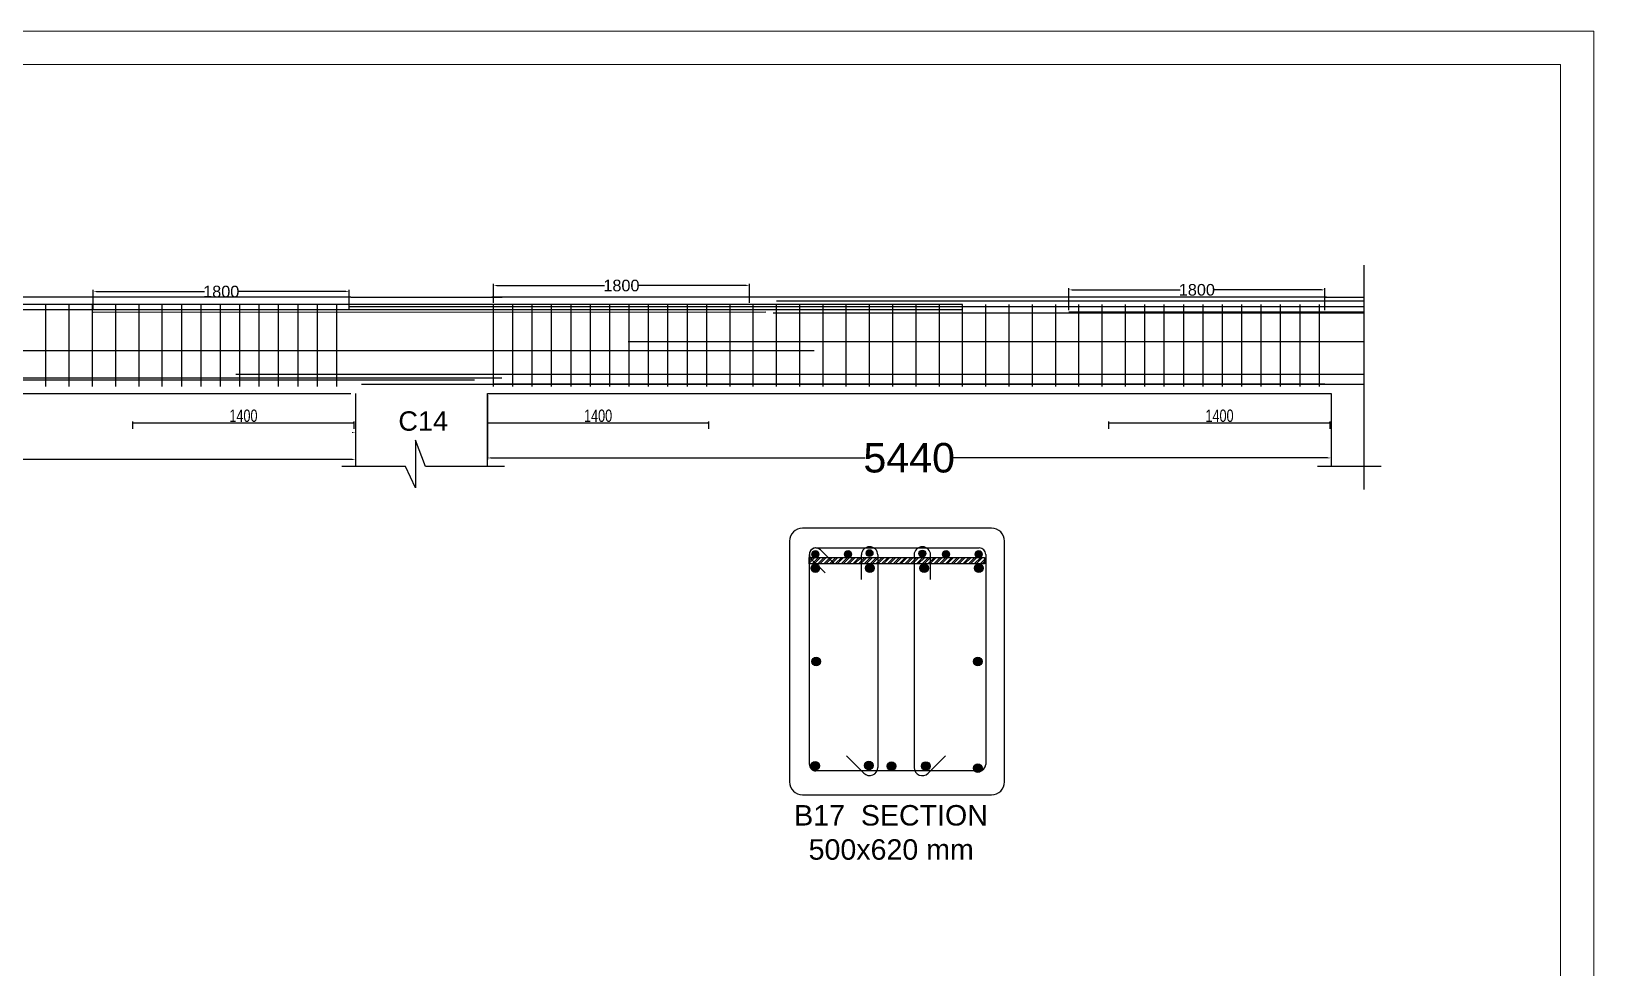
# Model space of a CAD drawing. Header units: inches. Extents: x 16 to 269, y 163 to 682.
# Drawn here: x 47.19 to 70.95, y 368.48 to 382.71 of the extents above; entities that cross this region are included whole.
import ezdxf
from ezdxf.enums import TextEntityAlignment as Align

# ---------------------------------------------------------------- set-up
doc = ezdxf.new("R2010")
doc.units = ezdxf.units.IN
doc.header["$MEASUREMENT"] = 0
doc.layers.get('Defpoints').update_dxf_attribs({"lineweight": 5})
for name, color, linetype in [('AutoRebar - BBS', 2, 'Continuous'), ('C', 7, 'Continuous'), ('MASSE', 7, 'Continuous'), ('S-ADDREINF', 3, 'Continuous'), ('S-MAINBAR', 5, 'Continuous'), ('S-OUTLINE', 7, 'Continuous'), ('S-SKIN', 6, 'Continuous'), ('S-STIRRUP', 1, 'Continuous'), ('S-TEXT', 2, 'Continuous')]:
    doc.layers.add(name, color=color, linetype=linetype)
doc.layers.add('Dim', color=7, linetype='Continuous', lineweight=5)
doc.layers.add('Sheet_Borders', color=7, linetype='Continuous', lineweight=5)
doc.styles.add('Arch-Dim', font='swisscl.ttf')
doc.styles.get("Standard").update_dxf_attribs({"font": 'arial.ttf'})
doc.dimstyles.new('MMS-25', dxfattribs={"dimscale": 25, "dimtxt": 2.5, "dimasz": 0.75, "dimexe": 1, "dimexo": 1, "dimgap": 0.5, "dimtad": 1, "dimdec": 0, "dimdsep": 46, "dimtxsty": 'Arch-Dim', "dimblk": 'DOT', "dimcen": 2, "dimclrd": 11, "dimclre": 11, "dimclrt": 256, "dimazin": 0, "dimtfac": 1, "dimtdec": 0, "dimtix": 1, "dimtmove": 2, "dimatfit": 3, "dimfxl": 1.5, "dimtolj": 1, "dimarcsym": 0})

# ---------------------------------------------------------------- blocks, each defined once
blk = doc.blocks.new('sheet')
at = {"layer": 'Sheet_Borders', "linetype": 'Continuous', "lineweight": 0}
for p, q in [((-428.475, 77.192), (-369.075, 77.192)), ((-428.475, 77.192), (-369.075, 77.192)), ((-369.075, 77.192), (-369.075, 35.187)), ((-369.075, 77.192), (-369.075, 35.187)), ((-369.075, 77.192), (-369.075, 35.187)), ((-427.768, 76.484), (-369.782, 76.484)), ((-369.782, 76.484), (-427.768, 76.484)), ((-369.782, 76.484), (-369.782, 36.993))]:
    blk.add_line(p, q, dxfattribs=at)
blk = doc.blocks.new('_Dot')
at = {"color": 0, "lineweight": -2}
blk.add_line((-0.5, 0), (-1, 0), dxfattribs=at)
at = {"color": 0, "const_width": 0.5}
blk.add_lwpolyline([(-0.25, 0, 1), (0.25, 0, 1)], format="xyb", close=True, dxfattribs=at)
blk = doc.blocks.new('*D288')
at = {"layer": 'Defpoints', "color": 0, "transparency": 16777216}
for p in [(-20443, -54710), (-15954, -54565), (-15954, -54710)]:
    blk.add_point(p, dxfattribs=at)
at = {"layer": 'Dim', "color": 11, "linetype": 'ByBlock', "lineweight": -2, "transparency": 16777216}
for p, q in [((-20443, -54685), (-20443, -54540)), ((-20424, -54565), (-15973, -54565)), ((-15954, -54685), (-15954, -54540))]:
    blk.add_line(p, q, dxfattribs=at)
at = {"layer": 'Dim', "color": 11, "lineweight": -2, "transparency": 16777216, "xscale": 18.75, "yscale": 18.75, "zscale": 18.75, "rotation": 180}
blk.add_blockref('_Dot', (-20443, -54565), dxfattribs=at)
at = {"layer": 'Dim', "color": 11, "lineweight": -2, "transparency": 16777216, "xscale": 18.75, "yscale": 18.75, "zscale": 18.75}
blk.add_blockref('_Dot', (-15954, -54565), dxfattribs=at)
at = {"layer": 'Dim', "transparency": 16777216, "insert": (-18198, -54424), "char_height": 250, "attachment_point": 5, "style": 'Arch-Dim'}
blk.add_mtext('\\A1;1400', dxfattribs=at)
blk = doc.blocks.new('*D289')
at = {"layer": 'Defpoints', "color": 0, "transparency": 16777216}
for p in [(-13254, -54710), (-8765, -54565), (-8765, -54710)]:
    blk.add_point(p, dxfattribs=at)
at = {"layer": 'Dim', "color": 11, "linetype": 'ByBlock', "lineweight": -2, "transparency": 16777216}
for p, q in [((-13254, -54685), (-13254, -54540)), ((-13236, -54565), (-8784, -54565)), ((-8765, -54685), (-8765, -54540))]:
    blk.add_line(p, q, dxfattribs=at)
at = {"layer": 'Dim', "color": 11, "lineweight": -2, "transparency": 16777216, "xscale": 18.75, "yscale": 18.75, "zscale": 18.75, "rotation": 180}
blk.add_blockref('_Dot', (-13254, -54565), dxfattribs=at)
at = {"layer": 'Dim', "color": 11, "lineweight": -2, "transparency": 16777216, "xscale": 18.75, "yscale": 18.75, "zscale": 18.75}
blk.add_blockref('_Dot', (-8765, -54565), dxfattribs=at)
at = {"layer": 'Dim', "transparency": 16777216, "insert": (-11010, -54424), "char_height": 250, "attachment_point": 5, "style": 'Arch-Dim'}
blk.add_mtext('\\A1;1400', dxfattribs=at)
blk = doc.blocks.new('*D290')
at = {"layer": 'Defpoints', "color": 0, "transparency": 16777216}
for p in [(-661, -54710), (3828, -54565), (3828, -54710)]:
    blk.add_point(p, dxfattribs=at)
at = {"layer": 'Dim', "color": 11, "linetype": 'ByBlock', "lineweight": -2, "transparency": 16777216}
for p, q in [((-661, -54685), (-661, -54540)), ((-642, -54565), (3810, -54565)), ((3828, -54685), (3828, -54540))]:
    blk.add_line(p, q, dxfattribs=at)
at = {"layer": 'Dim', "color": 11, "lineweight": -2, "transparency": 16777216, "xscale": 18.75, "yscale": 18.75, "zscale": 18.75, "rotation": 180}
blk.add_blockref('_Dot', (-661, -54565), dxfattribs=at)
at = {"layer": 'Dim', "color": 11, "lineweight": -2, "transparency": 16777216, "xscale": 18.75, "yscale": 18.75, "zscale": 18.75}
blk.add_blockref('_Dot', (3828, -54565), dxfattribs=at)
at = {"layer": 'Dim', "transparency": 16777216, "insert": (1584, -54424), "char_height": 250, "attachment_point": 5, "style": 'Arch-Dim'}
blk.add_mtext('\\A1;1400', dxfattribs=at)
blk = doc.blocks.new('5648095000')
at = {"layer": 'S-ADDREINF'}
h = blk.add_hatch(color=256, dxfattribs=at)
edge = h.paths.add_edge_path()
edge.add_arc((-6606.96927, -57512.28084), 87.13506, 0, 360)
h = blk.add_hatch(color=256, dxfattribs=at)
edge = h.paths.add_edge_path()
edge.add_arc((-5503.25853, -57512.28084), 87.13506, 0, 360)
h = blk.add_hatch(color=256, dxfattribs=at)
edge = h.paths.add_edge_path()
edge.add_arc((-4399.54778, -57512.28084), 87.13506, 0, 360)
h = blk.add_hatch(color=256, dxfattribs=at)
edge = h.paths.add_edge_path()
edge.add_arc((-3295.83703, -57512.28084), 87.13506, 0, 360)
at = {"layer": 'S-MAINBAR'}
h = blk.add_hatch(color=256, dxfattribs=at)
edge = h.paths.add_edge_path()
edge.add_arc((-6606.96927, -57224.73515), 69.70805, 0, 360)
h = blk.add_hatch(color=256, dxfattribs=at)
edge = h.paths.add_edge_path()
edge.add_arc((-5944.74283, -57224.73515), 69.70805, 0, 360)
at = {"layer": 'S-MAINBAR', "true_color": 0x136734}
h = blk.add_hatch(color=116, dxfattribs=at)
edge = h.paths.add_edge_path()
edge.add_arc((-5508.89089, -57206.79269), 69.70805, 0, 360)
h = blk.add_hatch(color=116, dxfattribs=at)
edge = h.paths.add_edge_path()
edge.add_arc((-4438.21186, -57216.70393), 69.70805, 0, 360)
at = {"layer": 'S-MAINBAR'}
h = blk.add_hatch(color=256, dxfattribs=at)
edge = h.paths.add_edge_path()
edge.add_arc((-3958.06348, -57224.73515), 69.70805, 0, 360)
h = blk.add_hatch(color=256, dxfattribs=at)
edge = h.paths.add_edge_path()
edge.add_arc((-3295.83703, -57224.73515), 69.70805, 0, 360)
h = blk.add_hatch(color=256, dxfattribs=at)
edge = h.paths.add_edge_path()
edge.add_arc((-6609.59316, -61515.6632), 87.13506, 0, 360)
h = blk.add_hatch(color=256, dxfattribs=at)
edge = h.paths.add_edge_path()
edge.add_arc((-5523.70337, -61511.46105), 87.13506, 0, 360)
h = blk.add_hatch(color=256, dxfattribs=at)
edge = h.paths.add_edge_path()
edge.add_arc((-4365.61666, -61521.09289), 87.13506, 0, 360)
at = {"layer": 'S-MAINBAR', "true_color": 0x136734}
h = blk.add_hatch(color=116, dxfattribs=at)
edge = h.paths.add_edge_path()
edge.add_arc((-5063.38938, -61524.7979), 87.13506, 0, 360)
at = {"layer": 'S-MAINBAR'}
h = blk.add_hatch(color=256, dxfattribs=at)
edge = h.paths.add_edge_path()
edge.add_arc((-3313.26404, -61564.06108), 87.13506, 0, 360)
at = {"layer": 'S-SKIN'}
h = blk.add_hatch(color=256, dxfattribs=at)
edge = h.paths.add_edge_path()
edge.add_arc((-6589.54226, -59403.11162), 87.13506, 0, 360)
h = blk.add_hatch(color=256, dxfattribs=at)
edge = h.paths.add_edge_path()
edge.add_arc((-3313.26404, -59403.11162), 87.13506, 0, 360)
for p, q in [((4513.1345, -55914.52495), (4513.1345, -51374.27302)), ((4513.15346, -55914.52495), (4513.15346, -51374.27302)), ((3718.35392, -52022.54697), (4513.1345, -52022.54697))]:
    blk.add_line(p, q)
at = {"color": 5, "lineweight": 30}
for p, q in [((-3621.6543, -52167.1467), (-26915.38259, -52167.1467)), ((-7393.82127, -52093.31202), (4513.1345, -52093.31202)), ((-44333.68503, -53656.92577), (-12960.87236, -53656.92577)), ((-18354.34798, -53580.54112), (4513.1345, -53580.54112))]:
    blk.add_line(p, q, dxfattribs=at)
at = {"color": 116, "lineweight": 30, "true_color": 0x136734}
for p, q in [((-35074.50393, -52271.86631), (-3621.96216, -52271.86631)), ((-7461.08722, -52339.15731), (4513.1345, -52339.15731)), ((-13513.52009, -53699.91688), (-35056.76425, -53699.91688)), ((4513.1345, -53788.34451), (-15803.98054, -53788.34451))]:
    blk.add_line(p, q, dxfattribs=at)
at = {"layer": 'AutoRebar - BBS', "color": 5, "lineweight": 30}
for p, q in [((-6728.42136, -61486.94336), (-6728.42136, -57234.35025)), ((-6595.90406, -57101.83296), (-3285.63041, -57101.83296)), ((-6502.20019, -57140.64637), (-6221.08855, -57421.75801)), ((-3153.11311, -57234.35025), (-3153.11311, -61486.94336)), ((-6408.49631, -57609.16577), (-6689.60794, -57328.05413)), ((-3285.63041, -61619.46065), (-6595.90406, -61619.46065))]:
    blk.add_line(p, q, dxfattribs=at)
at = {"layer": 'AutoRebar - BBS', "color": 240, "lineweight": 30, "true_color": 0xed1f24}
for p, q in [((-5674.57188, -57741.95618), (-5674.57188, -57242.89615)), ((-5341.86519, -57242.89615), (-5341.86519, -61548.66292)), ((-4604.85204, -57244.03719), (-4604.85204, -61549.80396)), ((-4272.14535, -57743.09722), (-4272.14535, -57244.03719)), ((-5625.84811, -61666.2925), (-5978.73685, -61313.40376)), ((-4320.86911, -61667.43354), (-3967.98038, -61314.5448))]:
    blk.add_line(p, q, dxfattribs=at)
at = {"layer": 'AutoRebar - BBS', "color": 5, "lineweight": 30}
for centre, start, end in [((-6595.90406, -57234.35025), 90.000000001, 225.000000001), ((-6595.90406, -57234.35025), 45, 180), ((-3285.63041, -57234.35025), 0, 90), ((-6595.90406, -61486.94336), 179.999999999, 269.999999999), ((-3285.63041, -61486.94336), 270.000000001, 0.000000001)]:
    blk.add_arc(centre, 132.5173, start, end, dxfattribs=at)
at = {"layer": 'AutoRebar - BBS', "color": 240, "lineweight": 30, "true_color": 0xed1f24}
for centre, start, end in [((-5508.21854, -57242.89615), 0, 180), ((-4438.49869, -57244.03719), 0, 180), ((-5508.21854, -61548.66292), 225, 0), ((-4438.49869, -61549.80396), 180, 315)]:
    blk.add_arc(centre, 166.35335, start, end, dxfattribs=at)
at = {"layer": 'MASSE'}
for p, q in [((-21241.41478, -52280.94041), (-21241.41478, -51873.54638)), ((-21173.51577, -51907.49588), (-18988.86682, -51907.49588)), ((-16122.58421, -51907.49588), (-18307.23316, -51907.49588)), ((-16054.6852, -52280.94041), (-16054.6852, -51873.54638)), ((-13130.65853, -52133.1972), (-13130.65853, -51751.45993)), ((-13062.75952, -51785.40943), (-10878.11057, -51785.40943)), ((-8011.82796, -51785.40943), (-10196.47691, -51785.40943)), ((-7943.92895, -52133.1972), (-7943.92895, -51751.45993)), ((-1468.37566, -52280.94041), (-1468.37566, -51838.29782)), ((-1400.47665, -51872.24732), (784.1723, -51872.24732)), ((3650.45491, -51872.24732), (1465.80596, -51872.24732)), ((3718.35392, -52280.94041), (3718.35392, -51838.29782)), ((-15928.9463, -54005.44941), (-15928.9463, -54797.60447)), ((-15926.33889, -54005.40614), (-15926.33889, -55341.82945)), ((-13254.38737, -54005.40614), (-13254.39068, -55312.04029)), ((3843.8438, -54005.44941), (3843.84049, -55312.08356)), ((-15994.23789, -55307.87994), (-23461.48167, -55307.87994)), ((-13186.49159, -55278.09096), (-5596.35498, -55278.11016)), ((3775.94157, -55278.13388), (-3814.19504, -55278.11467))]:
    blk.add_line(p, q, dxfattribs=at)
for points in [[(-21173.51577, -51896.17938), (-21173.51577, -51918.81238), (-21241.41478, -51907.49588)], [(-16122.58421, -51896.17938), (-16122.58421, -51918.81238), (-16054.6852, -51907.49588)], [(-13062.75952, -51774.09293), (-13062.75952, -51796.72593), (-13130.65853, -51785.40943)], [(-8011.82796, -51774.09293), (-8011.82796, -51796.72593), (-7943.92895, -51785.40943)], [(-1400.47665, -51860.93082), (-1400.47665, -51883.56382), (-1468.37566, -51872.24732)], [(3650.45491, -51860.93082), (3650.45491, -51883.56382), (3718.35392, -51872.24732)], [(-15996.84531, -54752.33847), (-15996.84531, -54774.97147), (-15928.9463, -54763.65497)], [(-15994.23789, -55296.56344), (-15994.23789, -55319.19644), (-15926.33889, -55307.87994)], [(-13186.49156, -55266.77446), (-13186.49162, -55289.40746), (-13254.39059, -55278.09079)], [(3775.9416, -55266.81738), (3775.94155, -55289.45038), (3843.84058, -55278.13405)]]:
    blk.add_solid(points, dxfattribs=at)
at = {"layer": 'S-ADDREINF', "lineweight": 30}
for p, q in [((-21246.94913, -52322.51741), (-7611.66396, -52314.70309)), ((-1468.37566, -52314.88991), (4513.1345, -52313.26752))]:
    blk.add_line(p, q, dxfattribs=at)
at = {"layer": 'S-ADDREINF'}
for centre in [(-6606.96927, -57512.28084), (-5503.25853, -57512.28084), (-4399.54778, -57512.28084), (-3295.83703, -57512.28084)]:
    blk.add_circle(centre, 87.13506, dxfattribs=at)
at = {"layer": 'S-MAINBAR'}
for p, q in [((-16054.6852, -52211.15532), (-12955.72551, -52211.15532)), ((-13130.65853, -52211.15532), (3718.35392, -52211.15532)), ((3718.35392, -52211.15532), (4513.1345, -52209.44149)), ((-13130.65853, -53776.60461), (3718.35392, -53776.60461))]:
    blk.add_line(p, q, dxfattribs=at)
for centre, radius in [((-6606.96927, -57224.73515), 69.70805), ((-5944.74283, -57224.73515), 69.70805), ((-3958.06348, -57224.73515), 69.70805), ((-3295.83703, -57224.73515), 69.70805), ((-6609.59316, -61515.6632), 87.13506), ((-5523.70337, -61511.46105), 87.13506), ((-4365.61666, -61521.09289), 87.13506), ((-3313.26404, -61564.06108), 87.13506)]:
    blk.add_circle(centre, radius, dxfattribs=at)
at = {"layer": 'S-MAINBAR', "color": 116, "true_color": 0x136734}
for centre, radius in [((-5508.89089, -57206.79269), 69.70805), ((-4438.21186, -57216.70393), 69.70805), ((-5063.38938, -61524.7979), 87.13506)]:
    blk.add_circle(centre, radius, dxfattribs=at)
at = {"layer": 'S-OUTLINE'}
for p, q in [((-16023.25048, -52022.54697), (-32683.65457, -52022.54697)), ((-16022.74934, -52022.54697), (-12955.72551, -52022.54697)), ((3749.78864, -52022.54697), (-13162.09325, -52022.54697)), ((-32683.65457, -53971.4999), (-16023.25048, -53971.4999)), ((-15926.33889, -53971.45664), (-15926.33889, -55448.08732)), ((-13254.38729, -55448.08732), (-13254.38729, -53971.45664)), ((-13254.38729, -53971.45664), (-12955.72551, -53971.45664)), ((-13162.09325, -53971.4999), (3843.84389, -53971.4999)), ((3843.84389, -53971.4999), (3843.84389, -55448.13059)), ((-7129.77963, -56963.32997), (-7129.77963, -61842.89327)), ((-3034.43185, -56701.92479), (-6868.37445, -56701.92479)), ((-2773.02668, -61842.89327), (-2773.02668, -56963.32997)), ((-6868.37445, -62104.29845), (-3034.43185, -62104.29845))]:
    blk.add_line(p, q, dxfattribs=at)
for centre, radius, start, end in [((-13162.09325, -53877.19573), 94.30417, 268.264323763, 270), ((-6868.37445, -56963.32997), 261.40518, 90, 180), ((-3034.43185, -56963.32997), 261.40518, 0, 90), ((-6868.37445, -61842.89327), 261.40518, 180, 270), ((-3034.43185, -61842.89327), 261.40518, 270, 0)]:
    blk.add_arc(centre, radius, start, end, dxfattribs=at)
at = {"layer": 'S-SKIN', "lineweight": 30}
for p, q in [((-44333.68503, -53097.34861), (-6628.3303, -53097.34861)), ((-10400.49727, -52921.22603), (4513.1345, -52921.22603))]:
    blk.add_line(p, q, dxfattribs=at)
at = {"layer": 'S-SKIN'}
for centre in [(-6589.54226, -59403.11162), (-3313.26404, -59403.11162)]:
    blk.add_circle(centre, 87.13506, dxfattribs=at)
at = {"layer": 'S-STIRRUP'}
for p, q in [((-22200.17388, -53826.90017), (-22200.17388, -52167.1467)), ((-21728.65301, -53826.90017), (-21728.65301, -52167.1467)), ((-21257.13214, -53826.90017), (-21257.13214, -52167.1467)), ((-20785.61127, -53826.90017), (-20785.61127, -52167.1467)), ((-20314.0904, -53826.90017), (-20314.0904, -52167.1467)), ((-19842.56953, -53826.90017), (-19842.56953, -52167.1467)), ((-19449.63547, -53826.90017), (-19449.63547, -52167.1467)), ((-19056.70141, -53826.90017), (-19056.70141, -52167.1467)), ((-18663.76735, -53826.90017), (-18663.76735, -52167.1467)), ((-18270.83329, -53826.90017), (-18270.83329, -52167.1467)), ((-17877.89923, -53826.90017), (-17877.89923, -52167.1467)), ((-17484.96517, -53826.90017), (-17484.96517, -52167.1467)), ((-17092.03112, -53826.90017), (-17092.03112, -52167.1467)), ((-16699.09706, -53826.90017), (-16699.09706, -52167.1467)), ((-16306.163, -53826.90017), (-16306.163, -52167.1467)), ((-13130.65853, -53826.90017), (-13130.65853, -52167.1467)), ((-12737.72447, -53826.90017), (-12737.72447, -52167.1467)), ((-12344.79041, -53826.90017), (-12344.79041, -52167.1467)), ((-11951.85635, -53826.90017), (-11951.85635, -52167.1467)), ((-11558.92229, -53826.90017), (-11558.92229, -52167.1467)), ((-11165.98823, -53826.90017), (-11165.98823, -52167.1467)), ((-10773.05417, -53826.90017), (-10773.05417, -52167.1467)), ((-10380.12012, -53826.90017), (-10380.12012, -52167.1467)), ((-9987.18606, -53826.90017), (-9987.18606, -52167.1467)), ((-9594.252, -53826.90017), (-9594.252, -52167.1467)), ((-9201.31794, -53826.90017), (-9201.31794, -52167.1467)), ((-8808.38388, -53826.90017), (-8808.38388, -52167.1467)), ((-8336.86301, -53826.90017), (-8336.86301, -52167.1467)), ((-7865.34214, -53826.90017), (-7865.34214, -52167.1467)), ((-7393.82127, -53826.90017), (-7393.82127, -52167.1467)), ((-6922.3004, -53826.90017), (-6922.3004, -52167.1467)), ((-6450.77953, -53826.90017), (-6450.77953, -52167.1467)), ((-5979.25866, -53826.90017), (-5979.25866, -52167.1467)), ((-5507.73779, -53826.90017), (-5507.73779, -52167.1467)), ((-5036.21691, -53826.90017), (-5036.21691, -52167.1467)), ((-4564.69604, -53826.90017), (-4564.69604, -52167.1467)), ((-4093.17517, -53826.90017), (-4093.17517, -52167.1467)), ((-3621.6543, -53826.90017), (-3621.6543, -52167.1467)), ((-3150.13343, -53826.90017), (-3150.13343, -52167.1467)), ((-2678.61256, -53826.90017), (-2678.61256, -52167.1467)), ((-2207.09169, -53826.90017), (-2207.09169, -52167.1467)), ((-1735.57082, -53826.90017), (-1735.57082, -52167.1467)), ((-1264.04995, -53826.90017), (-1264.04995, -52167.1467)), ((-792.52908, -53826.90017), (-792.52908, -52167.1467)), ((-321.00821, -53826.90017), (-321.00821, -52167.1467)), ((71.92585, -53826.90017), (71.92585, -52167.1467)), ((464.85991, -53826.90017), (464.85991, -52167.1467)), ((857.79397, -53826.90017), (857.79397, -52167.1467)), ((1250.72803, -53826.90017), (1250.72803, -52167.1467)), ((1643.66209, -53826.90017), (1643.66209, -52167.1467)), ((2036.59615, -53826.90017), (2036.59615, -52167.1467)), ((2429.5302, -53826.90017), (2429.5302, -52167.1467)), ((2822.46426, -53826.90017), (2822.46426, -52167.1467)), ((3215.39832, -53826.90017), (3215.39832, -52167.1467)), ((3608.33238, -53826.90017), (3608.33238, -52167.1467))]:
    blk.add_line(p, q, dxfattribs=at)
at = {"layer": 'S-TEXT', "color": 1}
for p, q in [((-14507.89786, -55448.08732), (-14708.51477, -54915.51584)), ((-14708.51477, -54915.51584), (-14708.51477, -55885.62891)), ((-14911.68414, -55448.08732), (-16201.03148, -55448.08732)), ((-14708.51477, -55885.62891), (-14911.68414, -55448.08732)), ((-12909.81847, -55448.08732), (-14507.89786, -55448.08732)), ((4513.1345, -55448.13059), (3569.15129, -55448.13059)), ((4858.49864, -55448.13059), (4513.15346, -55448.13059))]:
    blk.add_line(p, q, dxfattribs=at)
at = {"layer": 'S-TEXT', "color": 7, "linetype": 'Continuous', "transparency": 33554687}
for p, q in [((-6732.89, -57369.53246), (-6660.08417, -57296.72662)), ((-6732.89, -57408.65723), (-6620.95939, -57296.72662)), ((-6671.89688, -57425.91361), (-6542.7099, -57296.72662)), ((-6632.77211, -57425.91361), (-6503.58512, -57296.72662)), ((-6554.52261, -57425.91361), (-6425.33562, -57296.72662)), ((-6515.39784, -57425.91361), (-6386.21085, -57296.72662)), ((-6437.14834, -57425.91361), (-6307.96135, -57296.72662)), ((-6398.02356, -57425.91361), (-6268.83658, -57296.72662)), ((-6319.77407, -57425.91361), (-6190.58708, -57296.72662)), ((-6280.64929, -57425.91361), (-6151.46231, -57296.72662)), ((-6202.39979, -57425.91361), (-6073.21281, -57296.72662)), ((-6163.27502, -57425.91361), (-6034.08803, -57296.72662)), ((-6085.02552, -57425.91361), (-5955.83854, -57296.72662)), ((-6045.90075, -57425.91361), (-5916.71376, -57296.72662)), ((-5967.65125, -57425.91361), (-5838.46426, -57296.72662)), ((-5928.52648, -57425.91361), (-5799.33949, -57296.72662)), ((-5850.27698, -57425.91361), (-5721.08999, -57296.72662)), ((-5811.1522, -57425.91361), (-5681.96522, -57296.72662)), ((-5732.90271, -57425.91361), (-5603.71572, -57296.72662)), ((-5693.77793, -57425.91361), (-5564.59095, -57296.72662)), ((-5615.52843, -57425.91361), (-5486.34145, -57296.72662)), ((-5576.40366, -57425.91361), (-5447.21667, -57296.72662)), ((-5498.15416, -57425.91361), (-5368.96718, -57296.72662)), ((-5459.02939, -57425.91361), (-5329.8424, -57296.72662)), ((-5380.77989, -57425.91361), (-5251.5929, -57296.72662)), ((-5341.65512, -57425.91361), (-5212.46813, -57296.72662)), ((-5263.40562, -57425.91361), (-5134.21863, -57296.72662)), ((-5224.28084, -57425.91361), (-5095.09386, -57296.72662)), ((-5146.03135, -57425.91361), (-5016.84436, -57296.72662)), ((-5106.90657, -57425.91361), (-4977.71959, -57296.72662)), ((-5028.65707, -57425.91361), (-4899.47009, -57296.72662)), ((-4989.5323, -57425.91361), (-4860.34531, -57296.72662)), ((-4911.2828, -57425.91361), (-4782.09582, -57296.72662)), ((-4872.15803, -57425.91361), (-4742.97104, -57296.72662)), ((-4793.90853, -57425.91361), (-4664.72154, -57296.72662)), ((-4754.78376, -57425.91361), (-4625.59677, -57296.72662)), ((-4676.53426, -57425.91361), (-4547.34727, -57296.72662)), ((-4637.40948, -57425.91361), (-4508.2225, -57296.72662)), ((-4559.15999, -57425.91361), (-4429.973, -57296.72662)), ((-4520.03521, -57425.91361), (-4390.84822, -57296.72662)), ((-4441.78571, -57425.91361), (-4312.59873, -57296.72662)), ((-4402.66094, -57425.91361), (-4273.47395, -57296.72662)), ((-4324.41144, -57425.91361), (-4195.22446, -57296.72662)), ((-4285.28667, -57425.91361), (-4156.09968, -57296.72662)), ((-4207.03717, -57425.91361), (-4077.85018, -57296.72662)), ((-4167.9124, -57425.91361), (-4038.72541, -57296.72662)), ((-4089.6629, -57425.91361), (-3960.47591, -57296.72662)), ((-4050.53812, -57425.91361), (-3921.35114, -57296.72662)), ((-3972.28863, -57425.91361), (-3843.10164, -57296.72662)), ((-3933.16385, -57425.91361), (-3803.97686, -57296.72662)), ((-3854.91435, -57425.91361), (-3725.72737, -57296.72662)), ((-3815.78958, -57425.91361), (-3686.60259, -57296.72662)), ((-3737.54008, -57425.91361), (-3608.35309, -57296.72662)), ((-3698.41531, -57425.91361), (-3569.22832, -57296.72662)), ((-3620.16581, -57425.91361), (-3490.97882, -57296.72662)), ((-3581.04104, -57425.91361), (-3451.85405, -57296.72662)), ((-3502.79154, -57425.91361), (-3373.60455, -57296.72662)), ((-3463.66676, -57425.91361), (-3334.47978, -57296.72662)), ((-3385.41727, -57425.91361), (-3256.23028, -57296.72662)), ((-3346.29249, -57425.91361), (-3217.1055, -57296.72662)), ((-3268.04299, -57425.91361), (-3180.57749, -57338.4481)), ((-3228.91822, -57425.91361), (-3180.57749, -57377.57288))]:
    blk.add_line(p, q, dxfattribs=at)
at = {"layer": 'S-TEXT'}
for p, q in [((-6732.89, -57296.72662), (-3180.57749, -57296.72662)), ((-6732.89, -57425.91361), (-6732.89, -57296.72662)), ((-3180.57749, -57296.72662), (-3180.57749, -57425.91361)), ((-3180.57749, -57425.91361), (-6732.89, -57425.91361))]:
    blk.add_line(p, q, dxfattribs=at)
at = {"xscale": 949.4239186582386, "yscale": 949.4239186582386, "zscale": 949.4239186582386}
blk.add_blockref('sheet', (359577.63241, -119918.89865), dxfattribs=at)
for s, height, p in [('B17  SECTION', 414.5892259, (-7036.92684, -62726.73766)), ('500x620 mm', 414.589226, (-6743.51871, -63419.41652))]:
    blk.add_text(s, height=height).set_placement(p)
at = {"insert": (6737.0574, -48948.70794), "char_height": 1, "attachment_point": 1}
blk.add_mtext_dynamic_manual_height_columns('NOTE 1:\\PSKIN REINFORCEMENT LAPS SHALL BE STAGGERED ALONG THE MEMBER LENGTH TO AVOID CONCENTRATING ALL LAP LOCATIONS AT THE SAME SECTION.\\P\\PNOTE 2:\\PLAP SPLICE LOCATIONS SHALL BE STAGGERED AND VERIFIED ON SITE. TOP REINFORCEMENT LAPS SHALL NOT BE LOCATED WITHIN THE COLUMN ZONE, AND BOTTOM REINFORCEMENT LAPS SHALL NOT BE LOCATED WITHIN THE MIDSPAN ZONE.\\P\\PNOTE 3 – GENERAL:\\PSTIRRUP (SHEAR REINFORCEMENT) SPACING SHALL START 50 mm FROM THE COLUMN FACE.\\P\\PNOTE 4:\\PSTIRRUP CLOSURES SHALL BE STAGGERED BETWEEN SUCCESSIVE STIRRUPS TO AVOID CREATING A WEAK PLANE.', width=41430.0224207, gutter_width=12.5, heights=[0], dxfattribs=at)
at = {"layer": 'C'}
blk.add_text('C14', height=392.934059, dxfattribs=at).set_placement((-14554.58587, -54529.71053), align=Align.MIDDLE_CENTER)
at = {"layer": 'MASSE', "attachment_point": 5}
for s, insert, char_height in [('\\A1;1800', (-18648.04999, -51907.49588), 235.760435), ('\\A1;1800', (-10537.29374, -51785.40943), 235.760435), ('\\A1;1800', (1124.98913, -51872.24732), 235.760435), ('\\A1;5440', (-4705.27501, -55278.11242), 597.25977)]:
    blk.add_mtext(s, dxfattribs=dict(at, insert=insert, char_height=char_height))
at = {"layer": 'Dim', "color": 7}
for base, p1, p2, picture, middle in [((-15953.84719, -54564.53461), (-20442.95565, -54709.77198), (-15953.84719, -54709.77198), '*D288', (-18198.40142, -54424.00381)), ((-8765.2807, -54564.5528), (-13254.38916, -54709.79017), (-8765.2807, -54709.79017), '*D289', (-11009.83493, -54424.022)), ((3828.34481, -54564.53461), (-660.76364, -54709.77198), (3828.34481, -54709.77198), '*D290', (1583.79058, -54424.00381))]:
    dim = blk.add_linear_dim(base=base, p1=p1, p2=p2, text='1400', dimstyle='MMS-25', override={"dimtxt": 10}, dxfattribs=at)
    dim.commit()
    dim.dimension.update_dxf_attribs({"geometry": picture, "text_midpoint": middle})

msp = doc.modelspace()

# ---------------------------------------------------------------- block references
at = {"color": 0, "xscale": 0.000750173365589114, "yscale": 0.000750173365589114, "zscale": 0.000750173365589114}
msp.add_blockref('5648095000', (64.0695, 417.6955), dxfattribs=at)

doc.saveas('drawing.dxf')
